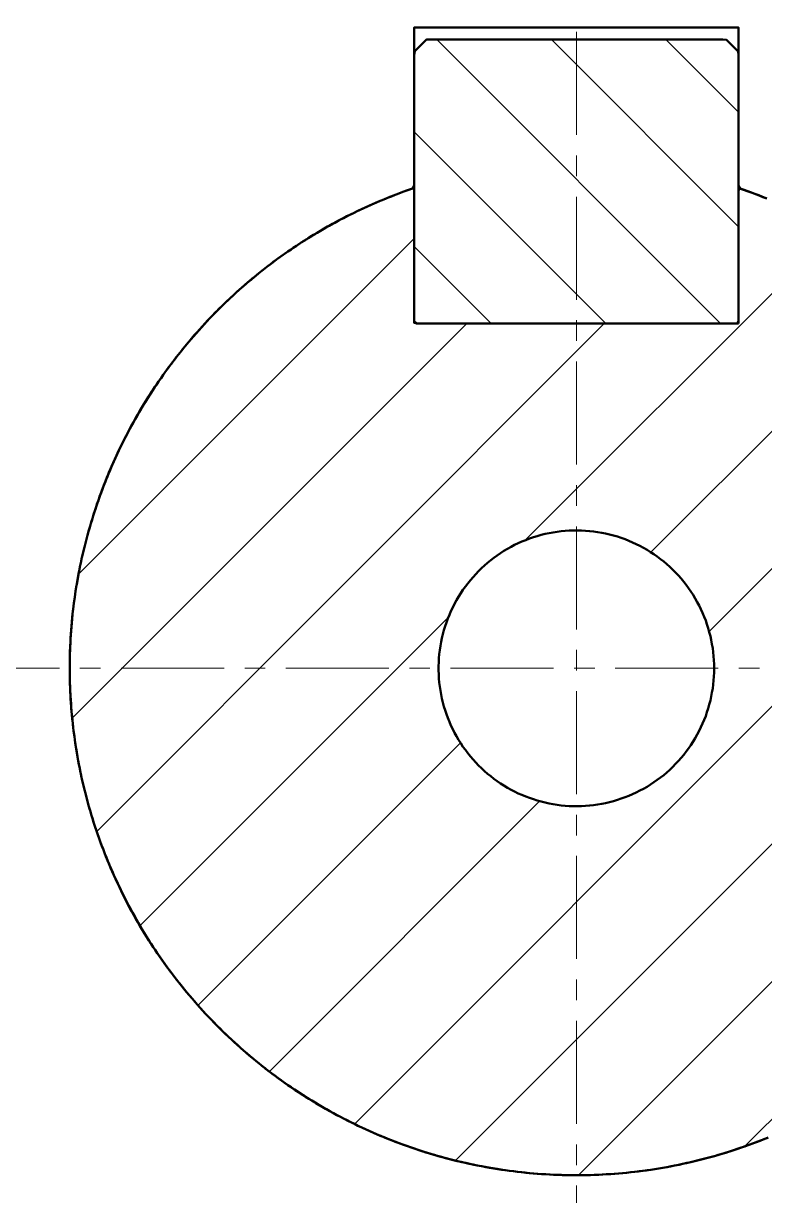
# Model space of a CAD drawing. Header units: millimetres. Extents: x 0 to 420, y 0 to 297.
# Drawn here: x 183.18 to 192.32, y 118.5 to 132.95 of the extents above; entities that cross this region are included whole.
import ezdxf

# ---------------------------------------------------------------- set-up
doc = ezdxf.new("R2010")
doc.units = ezdxf.units.MM
doc.linetypes.add('CENTER', pattern=[5.08, 3.175, -0.635, 0.635, -0.635])
for name, color, linetype, lineweight in [('AXIS', 1, 'CENTER', 18), ('HATCH', 8, 'CONTINUOUS', 13), ('VIS', 7, 'CONTINUOUS', 50)]:
    doc.layers.add(name, color=color, linetype=linetype, lineweight=lineweight)

msp = doc.modelspace()

# ---------------------------------------------------------------- hatches: boundary and pattern name
at = {"layer": 'HATCH'}
h = msp.add_hatch(dxfattribs=at)
h.set_pattern_fill('ANSI31', scale=0.31496, angle=90)
h.paths.add_polyline_path([(192, 129.25), (192, 129.3), (192, 129.35), (192, 129.4), (192, 129.45), (192, 129.5), (192, 129.55), (192, 129.601), (192, 129.651), (192, 129.701), (192, 129.751), (192, 129.801), (192, 129.851), (192, 129.901), (192, 129.951), (192, 130.001), (192, 130.051), (192, 130.101), (192, 130.151), (192, 130.202), (192, 130.252), (192, 130.302), (192, 130.352), (192, 130.402), (192, 130.452), (192, 130.502), (192, 130.552), (192, 130.602), (192, 130.652), (192, 130.702), (192, 130.752), (192, 130.803), (192, 130.853), (192, 130.903), (192, 130.953), (192, 131.003), (192, 131.053), (192, 131.103), (192, 131.153), (192, 131.203), (192, 131.253), (192, 131.303), (192, 131.353), (192, 131.404), (192, 131.454), (192, 131.504), (192, 131.554), (192, 131.604), (192, 131.654), (192, 131.704), (192, 131.754), (192, 131.804), (192, 131.854), (192, 131.904), (192, 131.954), (192, 132.005), (192, 132.055), (192, 132.105), (192, 132.155), (192, 132.205), (192, 132.255), (192, 132.305), (192, 132.355), (192, 132.405), (192, 132.455), (192, 132.505), (192, 132.555), (191.996, 132.604), (191.961, 132.639), (191.925, 132.675), (191.89, 132.71), (191.854, 132.746), (191.806, 132.75), (191.756, 132.75), (191.706, 132.75), (191.656, 132.75), (191.606, 132.75), (191.556, 132.75), (191.506, 132.75), (191.456, 132.75), (191.406, 132.75), (191.355, 132.75), (191.305, 132.75), (191.255, 132.75), (191.205, 132.75), (191.155, 132.75), (191.105, 132.75), (191.055, 132.75), (191.005, 132.75), (190.955, 132.75), (190.905, 132.75), (190.855, 132.75), (190.805, 132.75), (190.755, 132.75), (190.704, 132.75), (190.654, 132.75), (190.604, 132.75), (190.554, 132.75), (190.504, 132.75), (190.454, 132.75), (190.404, 132.75), (190.354, 132.75), (190.304, 132.75), (190.254, 132.75), (190.204, 132.75), (190.154, 132.75), (190.103, 132.75), (190.053, 132.75), (190.003, 132.75), (189.953, 132.75), (189.903, 132.75), (189.853, 132.75), (189.803, 132.75), (189.753, 132.75), (189.703, 132.75), (189.653, 132.75), (189.603, 132.75), (189.553, 132.75), (189.502, 132.75), (189.452, 132.75), (189.402, 132.75), (189.352, 132.75), (189.302, 132.75), (189.252, 132.75), (189.202, 132.75), (189.152, 132.75), (189.102, 132.75), (189.052, 132.75), (189.002, 132.75), (188.952, 132.75), (188.901, 132.75), (188.851, 132.75), (188.801, 132.75), (188.751, 132.75), (188.701, 132.75), (188.651, 132.75), (188.601, 132.75), (188.551, 132.75), (188.501, 132.75), (188.451, 132.75), (188.401, 132.75), (188.351, 132.75), (188.3, 132.75), (188.25, 132.75), (188.2, 132.75), (188.15, 132.75), (188.115, 132.715), (188.079, 132.679), (188.044, 132.644), (188.009, 132.609), (188, 132.562), (188, 132.512), (188, 132.462), (188, 132.412), (188, 132.362), (188, 132.312), (188, 132.261), (188, 132.211), (188, 132.161), (188, 132.111), (188, 132.061), (188, 132.011), (188, 131.961), (188, 131.911), (188, 131.861), (188, 131.811), (188, 131.761), (188, 131.711), (188, 131.66), (188, 131.61), (188, 131.56), (188, 131.51), (188, 131.46), (188, 131.41), (188, 131.36), (188, 131.31), (188, 131.26), (188, 131.21), (188, 131.16), (188, 131.11), (188, 131.06), (188, 131.009), (188, 130.959), (188, 130.909), (188, 130.859), (188, 130.809), (188, 130.759), (188, 130.709), (188, 130.659), (188, 130.609), (188, 130.559), (188, 130.509), (188, 130.459), (188, 130.408), (188, 130.358), (188, 130.308), (188, 130.258), (188, 130.208), (188, 130.158), (188, 130.108), (188, 130.058), (188, 130.008), (188, 129.958), (188, 129.908), (188, 129.858), (188, 129.807), (188, 129.757), (188, 129.707), (188, 129.657), (188, 129.607), (188, 129.557), (188, 129.507), (188, 129.457), (188, 129.407), (188, 129.357), (188, 129.307), (188, 129.257), (188.044, 129.25), (188.094, 129.25), (188.144, 129.25), (188.194, 129.25), (188.244, 129.25), (188.294, 129.25), (188.344, 129.25), (188.394, 129.25), (188.444, 129.25), (188.494, 129.25), (188.544, 129.25), (188.594, 129.25), (188.645, 129.25), (188.695, 129.25), (188.745, 129.25), (188.795, 129.25), (188.845, 129.25), (188.895, 129.25), (188.945, 129.25), (188.995, 129.25), (189.045, 129.25), (189.095, 129.25), (189.145, 129.25), (189.195, 129.25), (189.245, 129.25), (189.296, 129.25), (189.346, 129.25), (189.396, 129.25), (189.446, 129.25), (189.496, 129.25), (189.546, 129.25), (189.596, 129.25), (189.646, 129.25), (189.696, 129.25), (189.746, 129.25), (189.796, 129.25), (189.846, 129.25), (189.897, 129.25), (189.947, 129.25), (189.997, 129.25), (190.047, 129.25), (190.097, 129.25), (190.147, 129.25), (190.197, 129.25), (190.247, 129.25), (190.297, 129.25), (190.347, 129.25), (190.397, 129.25), (190.447, 129.25), (190.498, 129.25), (190.548, 129.25), (190.598, 129.25), (190.648, 129.25), (190.698, 129.25), (190.748, 129.25), (190.798, 129.25), (190.848, 129.25), (190.898, 129.25), (190.948, 129.25), (190.998, 129.25), (191.048, 129.25), (191.099, 129.25), (191.149, 129.25), (191.199, 129.25), (191.249, 129.25), (191.299, 129.25), (191.349, 129.25), (191.399, 129.25), (191.449, 129.25), (191.499, 129.25), (191.549, 129.25), (191.599, 129.25), (191.649, 129.25), (191.7, 129.25), (191.75, 129.25), (191.8, 129.25), (191.85, 129.25), (191.9, 129.25), (191.95, 129.25)])
h = msp.add_hatch(dxfattribs=at)
h.set_pattern_fill('ANSI31', scale=0.377953)
h.paths.add_polyline_path([(188, 130.921), (187.953, 130.905), (187.905, 130.889), (187.858, 130.872), (187.811, 130.854), (187.765, 130.837), (187.718, 130.818), (187.671, 130.8), (187.625, 130.781), (187.579, 130.762), (187.533, 130.742), (187.487, 130.722), (187.441, 130.702), (187.396, 130.681), (187.35, 130.66), (187.305, 130.639), (187.26, 130.617), (187.215, 130.595), (187.17, 130.573), (187.126, 130.55), (187.081, 130.527), (187.037, 130.503), (186.993, 130.479), (186.949, 130.455), (186.906, 130.43), (186.862, 130.405), (186.819, 130.38), (186.776, 130.354), (186.733, 130.328), (186.691, 130.302), (186.649, 130.275), (186.606, 130.248), (186.565, 130.221), (186.523, 130.193), (186.481, 130.165), (186.44, 130.137), (186.399, 130.108), (186.358, 130.079), (186.318, 130.05), (186.277, 130.02), (186.237, 129.99), (186.197, 129.96), (186.158, 129.93), (186.119, 129.899), (186.079, 129.867), (186.041, 129.836), (186.002, 129.804), (185.964, 129.772), (185.926, 129.739), (185.888, 129.707), (185.85, 129.673), (185.813, 129.64), (185.776, 129.606), (185.739, 129.572), (185.703, 129.538), (185.666, 129.504), (185.631, 129.469), (185.595, 129.434), (185.56, 129.398), (185.524, 129.363), (185.49, 129.327), (185.455, 129.29), (185.421, 129.254), (185.387, 129.217), (185.353, 129.18), (185.32, 129.143), (185.287, 129.105), (185.254, 129.067), (185.222, 129.029), (185.19, 128.991), (185.158, 128.952), (185.127, 128.913), (185.095, 128.874), (185.064, 128.834), (185.034, 128.795), (185.004, 128.755), (184.974, 128.715), (184.944, 128.674), (184.915, 128.634), (184.886, 128.593), (184.857, 128.552), (184.829, 128.511), (184.801, 128.469), (184.774, 128.427), (184.746, 128.385), (184.719, 128.343), (184.693, 128.301), (184.666, 128.258), (184.641, 128.215), (184.615, 128.172), (184.59, 128.129), (184.565, 128.086), (184.54, 128.042), (184.516, 127.998), (184.492, 127.954), (184.469, 127.91), (184.446, 127.866), (184.423, 127.821), (184.401, 127.776), (184.378, 127.731), (184.357, 127.686), (184.335, 127.641), (184.314, 127.596), (184.294, 127.55), (184.274, 127.504), (184.254, 127.458), (184.234, 127.412), (184.215, 127.366), (184.196, 127.32), (184.178, 127.273), (184.16, 127.226), (184.142, 127.18), (184.125, 127.133), (184.108, 127.085), (184.092, 127.038), (184.076, 126.991), (184.06, 126.943), (184.044, 126.896), (184.029, 126.848), (184.015, 126.8), (184.001, 126.752), (183.987, 126.704), (183.973, 126.656), (183.96, 126.607), (183.948, 126.559), (183.935, 126.511), (183.923, 126.462), (183.912, 126.413), (183.901, 126.364), (183.89, 126.316), (183.88, 126.267), (183.87, 126.218), (183.86, 126.168), (183.851, 126.119), (183.842, 126.07), (183.834, 126.021), (183.826, 125.971), (183.818, 125.922), (183.811, 125.872), (183.804, 125.823), (183.798, 125.773), (183.792, 125.723), (183.786, 125.674), (183.781, 125.624), (183.776, 125.574), (183.772, 125.524), (183.768, 125.474), (183.764, 125.424), (183.761, 125.374), (183.758, 125.324), (183.756, 125.274), (183.754, 125.224), (183.752, 125.174), (183.751, 125.124), (183.75, 125.074), (183.75, 125.024), (183.75, 124.974), (183.75, 124.924), (183.751, 124.874), (183.752, 124.824), (183.754, 124.774), (183.756, 124.724), (183.759, 124.674), (183.761, 124.624), (183.765, 124.574), (183.768, 124.524), (183.772, 124.474), (183.777, 124.424), (183.781, 124.375), (183.787, 124.325), (183.792, 124.275), (183.798, 124.225), (183.805, 124.176), (183.811, 124.126), (183.819, 124.077), (183.826, 124.027), (183.834, 123.978), (183.843, 123.928), (183.851, 123.879), (183.86, 123.83), (183.87, 123.781), (183.88, 123.732), (183.89, 123.683), (183.901, 123.634), (183.912, 123.585), (183.924, 123.536), (183.936, 123.488), (183.948, 123.439), (183.961, 123.391), (183.974, 123.343), (183.987, 123.294), (184.001, 123.246), (184.015, 123.198), (184.03, 123.15), (184.045, 123.103), (184.06, 123.055), (184.076, 123.008), (184.092, 122.96), (184.109, 122.913), (184.126, 122.866), (184.143, 122.819), (184.161, 122.772), (184.179, 122.725), (184.197, 122.679), (184.216, 122.632), (184.235, 122.586), (184.254, 122.54), (184.274, 122.494), (184.295, 122.448), (184.315, 122.403), (184.336, 122.357), (184.358, 122.312), (184.379, 122.267), (184.401, 122.222), (184.424, 122.177), (184.446, 122.133), (184.47, 122.088), (184.493, 122.044), (184.517, 122), (184.541, 121.956), (184.566, 121.913), (184.591, 121.869), (184.616, 121.826), (184.641, 121.783), (184.667, 121.74), (184.694, 121.698), (184.72, 121.655), (184.747, 121.613), (184.774, 121.571), (184.802, 121.529), (184.83, 121.488), (184.858, 121.447), (184.887, 121.406), (184.916, 121.365), (184.945, 121.324), (184.975, 121.284), (185.005, 121.244), (185.035, 121.204), (185.066, 121.164), (185.096, 121.125), (185.128, 121.086), (185.159, 121.047), (185.191, 121.008), (185.223, 120.97), (185.255, 120.932), (185.288, 120.894), (185.321, 120.856), (185.355, 120.819), (185.388, 120.782), (185.422, 120.745), (185.456, 120.708), (185.491, 120.672), (185.526, 120.636), (185.561, 120.601), (185.596, 120.565), (185.632, 120.53), (185.668, 120.495), (185.704, 120.461), (185.74, 120.426), (185.777, 120.392), (185.814, 120.359), (185.851, 120.325), (185.889, 120.292), (185.927, 120.26), (185.965, 120.227), (186.003, 120.195), (186.042, 120.163), (186.081, 120.132), (186.12, 120.1), (186.159, 120.069), (186.199, 120.039), (186.239, 120.009), (186.279, 119.979), (186.319, 119.949), (186.36, 119.92), (186.4, 119.891), (186.441, 119.862), (186.483, 119.834), (186.524, 119.806), (186.566, 119.778), (186.608, 119.751), (186.65, 119.724), (186.692, 119.697), (186.735, 119.671), (186.778, 119.645), (186.821, 119.619), (186.864, 119.594), (186.907, 119.569), (186.951, 119.544), (186.995, 119.52), (187.039, 119.496), (187.083, 119.473), (187.127, 119.449), (187.172, 119.427), (187.216, 119.404), (187.261, 119.382), (187.306, 119.36), (187.352, 119.339), (187.397, 119.318), (187.443, 119.297), (187.488, 119.277), (187.534, 119.257), (187.58, 119.237), (187.627, 119.218), (187.673, 119.199), (187.719, 119.181), (187.766, 119.163), (187.813, 119.145), (187.86, 119.128), (187.907, 119.111), (187.954, 119.094), (188.002, 119.078), (188.049, 119.062), (188.097, 119.047), (188.144, 119.032), (188.192, 119.017), (188.24, 119.003), (188.288, 118.989), (188.336, 118.975), (188.385, 118.962), (188.433, 118.95), (188.482, 118.937), (188.53, 118.925), (188.579, 118.914), (188.628, 118.903), (188.677, 118.892), (188.726, 118.881), (188.775, 118.871), (188.824, 118.862), (188.873, 118.852), (188.922, 118.844), (188.972, 118.835), (189.021, 118.827), (189.07, 118.82), (189.12, 118.812), (189.169, 118.805), (189.219, 118.799), (189.269, 118.793), (189.319, 118.787), (189.368, 118.782), (189.418, 118.777), (189.468, 118.773), (189.518, 118.769), (189.568, 118.765), (189.618, 118.762), (189.668, 118.759), (189.718, 118.756), (189.768, 118.754), (189.818, 118.753), (189.868, 118.751), (189.918, 118.751), (189.968, 118.75), (190.018, 118.75), (190.068, 118.75), (190.118, 118.751), (190.168, 118.752), (190.218, 118.754), (190.268, 118.756), (190.318, 118.758), (190.368, 118.761), (190.418, 118.764), (190.468, 118.768), (190.518, 118.771), (190.568, 118.776), (190.617, 118.781), (190.667, 118.786), (190.717, 118.791), (190.767, 118.797), (190.816, 118.804), (190.866, 118.81), (190.915, 118.817), (190.965, 118.825), (191.014, 118.833), (191.064, 118.841), (191.113, 118.85), (191.162, 118.859), (191.211, 118.868), (191.26, 118.878), (191.309, 118.889), (191.358, 118.899), (191.407, 118.91), (191.456, 118.922), (191.504, 118.934), (191.553, 118.946), (191.601, 118.959), (191.65, 118.972), (191.698, 118.985), (191.746, 118.999), (191.794, 119.013), (191.842, 119.028), (191.89, 119.043), (191.937, 119.058), (191.985, 119.074), (192.032, 119.09), (192.079, 119.106), (192.127, 119.123), (192.174, 119.14), (192.22, 119.158), (192.267, 119.176), (192.314, 119.194), (192.36, 119.213), (192.406, 119.232), (192.453, 119.251), (192.498, 119.271), (192.544, 119.291), (192.59, 119.312), (192.635, 119.333), (192.681, 119.354), (192.726, 119.376), (192.771, 119.398), (192.815, 119.42), (192.86, 119.443), (192.904, 119.466), (192.949, 119.489), (192.993, 119.513), (193.037, 119.537), (193.08, 119.562), (193.124, 119.587), (193.167, 119.612), (193.21, 119.637), (193.253, 119.663), (193.295, 119.689), (193.338, 119.716), (193.38, 119.743), (193.422, 119.77), (193.464, 119.798), (193.505, 119.826), (193.547, 119.854), (193.588, 119.882), (193.629, 119.911), (193.669, 119.94), (193.71, 119.97), (193.75, 120), (193.79, 120.03), (193.829, 120.061), (193.869, 120.091), (193.908, 120.123), (193.947, 120.154), (193.986, 120.186), (194.024, 120.218), (194.062, 120.25), (194.1, 120.283), (194.138, 120.316), (194.175, 120.349), (194.212, 120.383), (194.249, 120.417), (194.286, 120.451), (194.322, 120.485), (194.358, 120.52), (194.394, 120.555), (194.429, 120.59), (194.464, 120.626), (194.499, 120.662), (194.534, 120.698), (194.568, 120.734), (194.602, 120.771), (194.636, 120.808), (194.669, 120.845), (194.702, 120.883), (194.735, 120.921), (194.768, 120.959), (194.8, 120.997), (194.832, 121.036), (194.863, 121.074), (194.895, 121.114), (194.926, 121.153), (194.956, 121.192), (194.987, 121.232), (195.017, 121.272), (195.046, 121.313), (195.076, 121.353), (195.105, 121.394), (195.133, 121.435), (195.162, 121.476), (195.19, 121.518), (195.218, 121.559), (195.245, 121.601), (195.272, 121.643), (195.299, 121.686), (195.325, 121.728), (195.351, 121.771), (195.377, 121.814), (195.402, 121.857), (195.427, 121.9), (195.452, 121.944), (195.476, 121.988), (195.5, 122.032), (195.524, 122.076), (195.547, 122.12), (195.57, 122.165), (195.592, 122.209), (195.614, 122.254), (195.636, 122.299), (195.658, 122.344), (195.679, 122.39), (195.7, 122.435), (195.72, 122.481), (195.74, 122.527), (195.76, 122.573), (195.779, 122.619), (195.798, 122.666), (195.816, 122.712), (195.834, 122.759), (195.852, 122.805), (195.869, 122.852), (195.886, 122.899), (195.903, 122.947), (195.919, 122.994), (195.935, 123.041), (195.951, 123.089), (195.966, 123.137), (195.981, 123.185), (195.995, 123.233), (196.009, 123.281), (196.022, 123.329), (196.036, 123.377), (196.048, 123.425), (196.061, 123.474), (196.073, 123.522), (196.084, 123.571), (196.096, 123.62), (196.107, 123.669), (196.117, 123.718), (196.127, 123.767), (196.137, 123.816), (196.146, 123.865), (196.155, 123.914), (196.163, 123.964), (196.172, 124.013), (196.179, 124.062), (196.187, 124.112), (196.194, 124.162), (196.2, 124.211), (196.206, 124.261), (196.212, 124.311), (196.217, 124.36), (196.222, 124.41), (196.227, 124.46), (196.231, 124.51), (196.234, 124.56), (196.238, 124.61), (196.241, 124.66), (196.243, 124.71), (196.245, 124.76), (196.247, 124.81), (196.248, 124.86), (196.249, 124.91), (196.25, 124.96), (196.25, 125.01), (196.25, 125.06), (196.249, 125.11), (196.248, 125.16), (196.246, 125.21), (196.245, 125.26), (196.242, 125.31), (196.24, 125.36), (196.237, 125.41), (196.233, 125.46), (196.229, 125.51), (196.225, 125.56), (196.22, 125.609), (196.215, 125.659), (196.21, 125.709), (196.204, 125.759), (196.198, 125.808), (196.191, 125.858), (196.184, 125.907), (196.176, 125.957), (196.168, 126.006), (196.16, 126.056), (196.152, 126.105), (196.142, 126.154), (196.133, 126.203), (196.123, 126.252), (196.113, 126.301), (196.102, 126.35), (196.091, 126.399), (196.08, 126.448), (196.068, 126.497), (196.056, 126.545), (196.043, 126.594), (196.03, 126.642), (196.017, 126.69), (196.003, 126.738), (195.989, 126.786), (195.975, 126.834), (195.96, 126.882), (195.945, 126.93), (195.929, 126.977), (195.913, 127.025), (195.897, 127.072), (195.88, 127.119), (195.863, 127.166), (195.845, 127.213), (195.827, 127.26), (195.809, 127.306), (195.79, 127.353), (195.771, 127.399), (195.752, 127.445), (195.732, 127.491), (195.712, 127.537), (195.691, 127.583), (195.671, 127.628), (195.649, 127.673), (195.628, 127.719), (195.606, 127.764), (195.584, 127.808), (195.561, 127.853), (195.538, 127.897), (195.514, 127.942), (195.491, 127.986), (195.467, 128.03), (195.442, 128.073), (195.417, 128.117), (195.392, 128.16), (195.367, 128.203), (195.341, 128.246), (195.315, 128.289), (195.288, 128.331), (195.261, 128.373), (195.234, 128.415), (195.207, 128.457), (195.179, 128.499), (195.151, 128.54), (195.122, 128.581), (195.093, 128.622), (195.064, 128.663), (195.035, 128.703), (195.005, 128.743), (194.975, 128.783), (194.944, 128.823), (194.914, 128.863), (194.882, 128.902), (194.851, 128.941), (194.819, 128.979), (194.787, 129.018), (194.755, 129.056), (194.722, 129.094), (194.689, 129.132), (194.656, 129.169), (194.623, 129.206), (194.589, 129.243), (194.555, 129.28), (194.52, 129.316), (194.486, 129.352), (194.451, 129.388), (194.415, 129.424), (194.38, 129.459), (194.344, 129.494), (194.308, 129.528), (194.271, 129.563), (194.235, 129.597), (194.198, 129.63), (194.161, 129.664), (194.123, 129.697), (194.085, 129.73), (194.047, 129.763), (194.009, 129.795), (193.971, 129.827), (193.932, 129.858), (193.893, 129.89), (193.853, 129.921), (193.814, 129.951), (193.774, 129.982), (193.734, 130.012), (193.694, 130.042), (193.653, 130.071), (193.613, 130.1), (193.572, 130.129), (193.531, 130.157), (193.489, 130.185), (193.447, 130.213), (193.406, 130.241), (193.364, 130.268), (193.321, 130.295), (193.279, 130.321), (193.236, 130.347), (193.193, 130.373), (193.15, 130.398), (193.107, 130.423), (193.063, 130.448), (193.019, 130.472), (192.975, 130.496), (192.931, 130.52), (192.887, 130.543), (192.843, 130.566), (192.798, 130.589), (192.753, 130.611), (192.708, 130.633), (192.663, 130.654), (192.618, 130.675), (192.572, 130.696), (192.526, 130.717), (192.48, 130.737), (192.434, 130.756), (192.388, 130.776), (192.342, 130.795), (192.295, 130.813), (192.249, 130.831), (192.202, 130.849), (192.155, 130.867), (192.108, 130.884), (192.061, 130.9), (192.014, 130.917), (192, 130.886), (192, 130.836), (192, 130.786), (192, 130.736), (192, 130.685), (192, 130.635), (192, 130.585), (192, 130.535), (192, 130.485), (192, 130.435), (192, 130.385), (192, 130.335), (192, 130.285), (192, 130.235), (192, 130.185), (192, 130.135), (192, 130.085), (192, 130.035), (192, 129.985), (192, 129.935), (192, 129.885), (192, 129.835), (192, 129.785), (192, 129.735), (192, 129.685), (192, 129.634), (192, 129.584), (192, 129.534), (192, 129.484), (192, 129.434), (192, 129.384), (192, 129.334), (192, 129.284), (191.984, 129.25), (191.934, 129.25), (191.884, 129.25), (191.834, 129.25), (191.784, 129.25), (191.734, 129.25), (191.684, 129.25), (191.634, 129.25), (191.584, 129.25), (191.534, 129.25), (191.484, 129.25), (191.434, 129.25), (191.384, 129.25), (191.333, 129.25), (191.283, 129.25), (191.233, 129.25), (191.183, 129.25), (191.133, 129.25), (191.083, 129.25), (191.033, 129.25), (190.983, 129.25), (190.933, 129.25), (190.883, 129.25), (190.833, 129.25), (190.783, 129.25), (190.733, 129.25), (190.683, 129.25), (190.633, 129.25), (190.583, 129.25), (190.533, 129.25), (190.483, 129.25), (190.433, 129.25), (190.383, 129.25), (190.333, 129.25), (190.282, 129.25), (190.232, 129.25), (190.182, 129.25), (190.132, 129.25), (190.082, 129.25), (190.032, 129.25), (189.982, 129.25), (189.932, 129.25), (189.882, 129.25), (189.832, 129.25), (189.782, 129.25), (189.732, 129.25), (189.682, 129.25), (189.632, 129.25), (189.582, 129.25), (189.532, 129.25), (189.482, 129.25), (189.432, 129.25), (189.382, 129.25), (189.332, 129.25), (189.281, 129.25), (189.231, 129.25), (189.181, 129.25), (189.131, 129.25), (189.081, 129.25), (189.031, 129.25), (188.981, 129.25), (188.931, 129.25), (188.881, 129.25), (188.831, 129.25), (188.781, 129.25), (188.731, 129.25), (188.681, 129.25), (188.631, 129.25), (188.581, 129.25), (188.531, 129.25), (188.481, 129.25), (188.431, 129.25), (188.381, 129.25), (188.331, 129.25), (188.281, 129.25), (188.23, 129.25), (188.18, 129.25), (188.13, 129.25), (188.08, 129.25), (188.03, 129.25), (188, 129.27), (188, 129.32), (188, 129.37), (188, 129.42), (188, 129.47), (188, 129.52), (188, 129.57), (188, 129.62), (188, 129.67), (188, 129.72), (188, 129.77), (188, 129.82), (188, 129.87), (188, 129.92), (188, 129.97), (188, 130.02), (188, 130.071), (188, 130.121), (188, 130.171), (188, 130.221), (188, 130.271), (188, 130.321), (188, 130.371), (188, 130.421), (188, 130.471), (188, 130.521), (188, 130.571), (188, 130.621), (188, 130.671), (188, 130.721), (188, 130.771), (188, 130.821), (188, 130.871)])
h.paths.add_polyline_path([(191.7, 125), (191.699, 124.95), (191.697, 124.9), (191.693, 124.85), (191.688, 124.8), (191.682, 124.75), (191.673, 124.701), (191.664, 124.651), (191.653, 124.603), (191.64, 124.554), (191.627, 124.506), (191.611, 124.458), (191.595, 124.411), (191.577, 124.364), (191.557, 124.318), (191.536, 124.272), (191.514, 124.227), (191.491, 124.183), (191.466, 124.139), (191.44, 124.096), (191.413, 124.054), (191.384, 124.013), (191.354, 123.973), (191.324, 123.933), (191.291, 123.895), (191.258, 123.857), (191.224, 123.82), (191.189, 123.785), (191.152, 123.75), (191.115, 123.717), (191.077, 123.684), (191.037, 123.653), (190.997, 123.623), (190.956, 123.594), (190.914, 123.567), (190.872, 123.54), (190.828, 123.515), (190.784, 123.492), (190.739, 123.469), (190.694, 123.448), (190.648, 123.428), (190.601, 123.41), (190.554, 123.393), (190.506, 123.377), (190.458, 123.363), (190.41, 123.35), (190.361, 123.339), (190.312, 123.329), (190.262, 123.32), (190.213, 123.313), (190.163, 123.308), (190.113, 123.304), (190.063, 123.301), (190.013, 123.3), (189.962, 123.3), (189.912, 123.302), (189.862, 123.306), (189.812, 123.31), (189.763, 123.317), (189.713, 123.324), (189.664, 123.334), (189.615, 123.344), (189.566, 123.356), (189.518, 123.37), (189.47, 123.385), (189.422, 123.401), (189.376, 123.419), (189.329, 123.438), (189.283, 123.458), (189.238, 123.48), (189.194, 123.503), (189.15, 123.528), (189.107, 123.553), (189.065, 123.58), (189.023, 123.609), (188.983, 123.638), (188.943, 123.669), (188.904, 123.7), (188.866, 123.733), (188.829, 123.767), (188.793, 123.802), (188.759, 123.838), (188.725, 123.876), (188.692, 123.914), (188.661, 123.953), (188.631, 123.993), (188.601, 124.033), (188.574, 124.075), (188.547, 124.118), (188.522, 124.161), (188.497, 124.205), (188.475, 124.25), (188.453, 124.295), (188.433, 124.341), (188.414, 124.387), (188.397, 124.434), (188.381, 124.482), (188.366, 124.53), (188.353, 124.578), (188.341, 124.627), (188.331, 124.676), (188.322, 124.725), (188.315, 124.775), (188.309, 124.825), (188.305, 124.875), (188.302, 124.925), (188.3, 124.975), (188.3, 125.025), (188.302, 125.075), (188.305, 125.125), (188.309, 125.175), (188.315, 125.225), (188.322, 125.275), (188.331, 125.324), (188.341, 125.373), (188.353, 125.422), (188.366, 125.47), (188.381, 125.518), (188.397, 125.566), (188.414, 125.613), (188.433, 125.659), (188.453, 125.705), (188.475, 125.75), (188.497, 125.795), (188.522, 125.839), (188.547, 125.882), (188.574, 125.925), (188.601, 125.967), (188.631, 126.007), (188.661, 126.047), (188.692, 126.086), (188.725, 126.124), (188.759, 126.162), (188.793, 126.198), (188.829, 126.233), (188.866, 126.267), (188.904, 126.3), (188.943, 126.331), (188.983, 126.362), (189.023, 126.391), (189.065, 126.42), (189.107, 126.447), (189.15, 126.472), (189.194, 126.497), (189.238, 126.52), (189.283, 126.542), (189.329, 126.562), (189.376, 126.581), (189.422, 126.599), (189.47, 126.615), (189.518, 126.63), (189.566, 126.644), (189.615, 126.656), (189.664, 126.666), (189.713, 126.676), (189.763, 126.683), (189.812, 126.69), (189.862, 126.694), (189.912, 126.698), (189.962, 126.7), (190.013, 126.7), (190.063, 126.699), (190.113, 126.696), (190.163, 126.692), (190.213, 126.687), (190.262, 126.68), (190.312, 126.671), (190.361, 126.661), (190.41, 126.65), (190.458, 126.637), (190.506, 126.623), (190.554, 126.607), (190.601, 126.59), (190.648, 126.572), (190.694, 126.552), (190.739, 126.531), (190.784, 126.508), (190.828, 126.485), (190.872, 126.46), (190.914, 126.433), (190.956, 126.406), (190.997, 126.377), (191.037, 126.347), (191.077, 126.316), (191.115, 126.283), (191.152, 126.25), (191.189, 126.215), (191.224, 126.18), (191.258, 126.143), (191.291, 126.105), (191.324, 126.067), (191.354, 126.027), (191.384, 125.987), (191.413, 125.946), (191.44, 125.904), (191.466, 125.861), (191.491, 125.817), (191.514, 125.773), (191.536, 125.728), (191.557, 125.682), (191.577, 125.636), (191.595, 125.589), (191.611, 125.542), (191.627, 125.494), (191.64, 125.446), (191.653, 125.397), (191.664, 125.349), (191.673, 125.299), (191.682, 125.25), (191.688, 125.2), (191.693, 125.15), (191.697, 125.1), (191.699, 125.05)])

# ---------------------------------------------------------------- linework, layer by layer
at = {"layer": 'AXIS', "ltscale": 0.4}
for points in [[(190, 95), (190, 155)], [(160, 125), (220, 125)]]:
    msp.add_lwpolyline(points, dxfattribs=at)
at = {"layer": 'VIS'}
for points in [[(192.365, 119.215), (192.318, 119.196), (192.272, 119.178), (192.225, 119.16), (192.178, 119.142), (192.131, 119.125), (192.084, 119.108), (192.037, 119.091), (191.99, 119.075), (191.942, 119.059), (191.895, 119.044), (191.847, 119.029), (191.799, 119.015), (191.751, 119), (191.703, 118.987), (191.655, 118.973), (191.607, 118.96), (191.558, 118.947), (191.51, 118.935), (191.461, 118.923), (191.413, 118.912), (191.364, 118.901), (191.315, 118.89), (191.266, 118.88), (191.217, 118.87), (191.168, 118.86), (191.119, 118.851), (191.07, 118.842), (191.02, 118.834), (190.971, 118.826), (190.921, 118.818), (190.872, 118.811), (190.822, 118.804), (190.773, 118.798), (190.723, 118.792), (190.674, 118.786), (190.624, 118.781), (190.574, 118.776), (190.524, 118.772), (190.474, 118.768), (190.424, 118.764), (190.375, 118.761), (190.325, 118.758), (190.275, 118.756), (190.225, 118.754), (190.175, 118.752), (190.125, 118.751), (190.075, 118.75), (190.025, 118.75), (189.975, 118.75), (189.925, 118.75), (189.875, 118.751), (189.825, 118.752), (189.775, 118.754), (189.725, 118.756), (189.675, 118.758), (189.625, 118.761), (189.575, 118.764), (189.525, 118.768), (189.475, 118.772), (189.425, 118.776), (189.376, 118.781), (189.326, 118.786), (189.276, 118.792), (189.227, 118.798), (189.177, 118.804), (189.127, 118.811), (189.078, 118.818), (189.029, 118.826), (188.979, 118.834), (188.93, 118.842), (188.881, 118.851), (188.832, 118.86), (188.782, 118.87), (188.733, 118.88), (188.684, 118.89), (188.636, 118.901), (188.587, 118.912), (188.538, 118.923), (188.49, 118.935), (188.441, 118.948), (188.393, 118.96), (188.345, 118.973), (188.296, 118.987), (188.248, 119), (188.2, 119.015), (188.153, 119.029), (188.105, 119.044), (188.057, 119.06), (188.01, 119.075), (187.962, 119.091), (187.915, 119.108), (187.868, 119.125), (187.821, 119.142), (187.774, 119.16), (187.728, 119.178), (187.681, 119.196), (187.635, 119.215), (187.589, 119.234), (187.543, 119.253), (187.497, 119.273), (187.451, 119.293), (187.405, 119.314), (187.36, 119.335), (187.315, 119.356), (187.27, 119.378), (187.225, 119.4), (187.18, 119.422), (187.136, 119.445), (187.091, 119.468), (187.047, 119.492), (187.003, 119.515), (186.959, 119.54), (186.916, 119.564), (186.872, 119.589), (186.829, 119.614), (186.786, 119.64), (186.743, 119.666), (186.701, 119.692), (186.658, 119.718), (186.616, 119.745), (186.574, 119.773), (186.533, 119.8), (186.491, 119.828), (186.45, 119.856), (186.409, 119.885), (186.368, 119.914), (186.327, 119.943), (186.287, 119.972), (186.247, 120.002), (186.207, 120.033), (186.167, 120.063), (186.128, 120.094), (186.089, 120.125), (186.05, 120.156), (186.011, 120.188), (185.973, 120.22), (185.935, 120.253), (185.897, 120.285), (185.859, 120.318), (185.822, 120.352), (185.785, 120.385), (185.748, 120.419), (185.712, 120.453), (185.676, 120.488), (185.64, 120.522), (185.604, 120.557), (185.568, 120.593), (185.533, 120.628), (185.499, 120.664), (185.464, 120.7), (185.43, 120.737), (185.396, 120.773), (185.362, 120.81), (185.329, 120.848), (185.296, 120.885), (185.263, 120.923), (185.23, 120.961), (185.198, 120.999), (185.166, 121.038), (185.135, 121.077), (185.104, 121.116), (185.073, 121.155), (185.042, 121.195), (185.012, 121.234), (184.982, 121.274), (184.952, 121.315), (184.923, 121.355), (184.894, 121.396), (184.865, 121.437), (184.837, 121.478), (184.809, 121.519), (184.781, 121.561), (184.754, 121.603), (184.727, 121.645), (184.7, 121.687), (184.674, 121.73), (184.648, 121.773), (184.622, 121.816), (184.597, 121.859), (184.572, 121.902), (184.547, 121.946), (184.523, 121.989), (184.499, 122.033), (184.475, 122.077), (184.452, 122.122), (184.429, 122.166), (184.407, 122.211), (184.385, 122.256), (184.363, 122.301), (184.342, 122.346), (184.321, 122.391), (184.3, 122.437), (184.28, 122.482), (184.26, 122.528), (184.24, 122.574), (184.221, 122.62), (184.202, 122.667), (184.183, 122.713), (184.165, 122.76), (184.148, 122.806), (184.13, 122.853), (184.113, 122.9), (184.097, 122.948), (184.08, 122.995), (184.065, 123.042), (184.049, 123.09), (184.034, 123.138), (184.019, 123.185), (184.005, 123.233), (183.991, 123.281), (183.977, 123.329), (183.964, 123.378), (183.951, 123.426), (183.939, 123.474), (183.927, 123.523), (183.915, 123.572), (183.904, 123.62), (183.893, 123.669), (183.883, 123.718), (183.873, 123.767), (183.863, 123.816), (183.854, 123.865), (183.845, 123.914), (183.837, 123.964), (183.828, 124.013), (183.821, 124.062), (183.813, 124.112), (183.807, 124.161), (183.8, 124.211), (183.794, 124.261), (183.788, 124.31), (183.783, 124.36), (183.778, 124.41), (183.773, 124.46), (183.769, 124.509), (183.766, 124.559), (183.762, 124.609), (183.759, 124.659), (183.757, 124.709), (183.755, 124.759), (183.753, 124.809), (183.752, 124.859), (183.751, 124.909), (183.75, 124.959), (183.75, 125.009), (183.75, 125.059), (183.751, 125.109), (183.752, 125.159), (183.753, 125.209), (183.755, 125.259), (183.758, 125.309), (183.76, 125.359), (183.763, 125.409), (183.767, 125.459), (183.771, 125.509), (183.775, 125.558), (183.78, 125.608), (183.785, 125.658), (183.79, 125.708), (183.796, 125.757), (183.802, 125.807), (183.809, 125.856), (183.816, 125.906), (183.823, 125.955), (183.831, 126.005), (183.84, 126.054), (183.848, 126.103), (183.857, 126.153), (183.867, 126.202), (183.876, 126.251), (183.887, 126.3), (183.897, 126.349), (183.908, 126.397), (183.92, 126.446), (183.931, 126.495), (183.943, 126.543), (183.956, 126.592), (183.969, 126.64), (183.982, 126.688), (183.996, 126.736), (184.01, 126.784), (184.025, 126.832), (184.039, 126.88), (184.055, 126.927), (184.07, 126.975), (184.086, 127.022), (184.103, 127.07), (184.119, 127.117), (184.136, 127.164), (184.154, 127.21), (184.172, 127.257), (184.19, 127.304), (184.209, 127.35), (184.228, 127.396), (184.247, 127.442), (184.267, 127.488), (184.287, 127.534), (184.307, 127.58), (184.328, 127.625), (184.349, 127.671), (184.371, 127.716), (184.393, 127.761), (184.415, 127.805), (184.438, 127.85), (184.461, 127.894), (184.484, 127.939), (184.508, 127.983), (184.532, 128.027), (184.556, 128.07), (184.581, 128.114), (184.606, 128.157), (184.631, 128.2), (184.657, 128.243), (184.683, 128.286), (184.71, 128.328), (184.737, 128.37), (184.764, 128.412), (184.791, 128.454), (184.819, 128.496), (184.847, 128.537), (184.876, 128.578), (184.904, 128.619), (184.933, 128.66), (184.963, 128.7), (184.993, 128.74), (185.023, 128.78), (185.053, 128.82), (185.084, 128.859), (185.115, 128.898), (185.146, 128.937), (185.178, 128.976), (185.21, 129.015), (185.242, 129.053), (185.275, 129.091), (185.308, 129.128), (185.341, 129.166), (185.374, 129.203), (185.408, 129.24), (185.442, 129.276), (185.476, 129.313), (185.511, 129.349), (185.546, 129.385), (185.581, 129.42), (185.617, 129.455), (185.653, 129.49), (185.689, 129.525), (185.725, 129.559), (185.762, 129.593), (185.798, 129.627), (185.836, 129.661), (185.873, 129.694), (185.911, 129.727), (185.949, 129.759), (185.987, 129.791), (186.025, 129.823), (186.064, 129.855), (186.103, 129.886), (186.142, 129.917), (186.182, 129.948), (186.221, 129.978), (186.261, 130.009), (186.302, 130.038), (186.342, 130.068), (186.383, 130.097), (186.424, 130.126), (186.465, 130.154), (186.506, 130.182), (186.548, 130.21), (186.589, 130.237), (186.631, 130.265), (186.674, 130.291), (186.716, 130.318), (186.759, 130.344), (186.802, 130.37), (186.845, 130.395), (186.888, 130.42), (186.931, 130.445), (186.975, 130.469), (187.019, 130.493), (187.063, 130.517), (187.107, 130.54), (187.152, 130.563), (187.196, 130.586), (187.241, 130.608), (187.286, 130.63), (187.331, 130.651), (187.376, 130.673), (187.422, 130.693), (187.467, 130.714), (187.513, 130.734), (187.559, 130.754), (187.605, 130.773), (187.652, 130.792), (187.698, 130.811), (187.745, 130.829), (187.791, 130.847), (187.838, 130.864), (187.885, 130.881), (187.932, 130.898), (187.98, 130.914), (188, 130.95), (188, 131), (188, 131.05), (188, 131.1), (188, 131.15), (188, 131.2), (188, 131.25), (188, 131.3), (188, 131.35), (188, 131.4), (188, 131.45), (188, 131.5), (188, 131.55), (188, 131.6), (188, 131.65), (188, 131.7), (188, 131.75), (188, 131.8), (188, 131.85), (188, 131.9), (188, 131.95), (188, 132), (188, 132.05), (188, 132.1), (188, 132.15), (188, 132.2), (188, 132.25), (188, 132.3), (188, 132.35), (188, 132.4), (188, 132.45), (188, 132.5), (188, 132.55), (188, 132.6), (188, 132.65), (188, 132.7), (188, 132.75), (188, 132.8), (188, 132.85), (188, 132.9), (188.05, 132.9), (188.1, 132.9), (188.15, 132.9), (188.2, 132.9), (188.25, 132.9), (188.3, 132.9), (188.35, 132.9), (188.4, 132.9), (188.45, 132.9), (188.5, 132.9), (188.55, 132.9), (188.6, 132.9), (188.65, 132.9), (188.7, 132.9), (188.75, 132.9), (188.8, 132.9), (188.85, 132.9), (188.9, 132.9), (188.95, 132.9), (189, 132.9), (189.05, 132.9), (189.1, 132.9), (189.15, 132.9), (189.2, 132.9), (189.25, 132.9), (189.3, 132.9), (189.35, 132.9), (189.4, 132.9), (189.45, 132.9), (189.5, 132.9), (189.55, 132.9), (189.6, 132.9), (189.65, 132.9), (189.7, 132.9), (189.75, 132.9), (189.8, 132.9), (189.85, 132.9), (189.9, 132.9), (189.95, 132.9), (190, 132.9), (190.05, 132.9), (190.1, 132.9), (190.15, 132.9), (190.2, 132.9), (190.25, 132.9), (190.3, 132.9), (190.35, 132.9), (190.4, 132.9), (190.45, 132.9), (190.5, 132.9), (190.55, 132.9), (190.6, 132.9), (190.65, 132.9), (190.7, 132.9), (190.75, 132.9), (190.8, 132.9), (190.85, 132.9), (190.9, 132.9), (190.95, 132.9), (191, 132.9), (191.05, 132.9), (191.1, 132.9), (191.15, 132.9), (191.2, 132.9), (191.25, 132.9), (191.3, 132.9), (191.35, 132.9), (191.4, 132.9), (191.45, 132.9), (191.5, 132.9), (191.55, 132.9), (191.6, 132.9), (191.65, 132.9), (191.7, 132.9), (191.75, 132.9), (191.8, 132.9), (191.85, 132.9), (191.901, 132.9), (191.951, 132.9), (192, 132.899), (192, 132.849), (192, 132.799), (192, 132.749), (192, 132.699), (192, 132.649), (192, 132.599), (192, 132.549), (192, 132.499), (192, 132.449), (192, 132.399), (192, 132.349), (192, 132.299), (192, 132.249), (192, 132.199), (192, 132.149), (192, 132.099), (192, 132.049), (192, 131.999), (192, 131.949), (192, 131.899), (192, 131.849), (192, 131.799), (192, 131.749), (192, 131.699), (192, 131.649), (192, 131.599), (192, 131.549), (192, 131.499), (192, 131.449), (192, 131.399), (192, 131.349), (192, 131.299), (192, 131.249), (192, 131.199), (192, 131.149), (192, 131.099), (192, 131.049), (192, 130.999), (192, 130.949), (192.021, 130.914), (192.068, 130.898), (192.115, 130.881), (192.162, 130.864), (192.209, 130.847), (192.256, 130.829), (192.302, 130.81), (192.349, 130.792)], [(192.342, 130.795), (192.295, 130.813), (192.249, 130.831), (192.202, 130.849), (192.155, 130.867), (192.108, 130.884), (192.061, 130.9), (192.014, 130.917), (192, 130.886), (192, 130.836), (192, 130.786), (192, 130.736), (192, 130.685), (192, 130.635), (192, 130.585), (192, 130.535), (192, 130.485), (192, 130.435), (192, 130.385), (192, 130.335), (192, 130.285), (192, 130.235), (192, 130.185), (192, 130.135), (192, 130.085), (192, 130.035), (192, 129.985), (192, 129.935), (192, 129.885), (192, 129.835), (192, 129.785), (192, 129.735), (192, 129.685), (192, 129.634), (192, 129.584), (192, 129.534), (192, 129.484), (192, 129.434), (192, 129.384), (192, 129.334), (192, 129.284), (191.984, 129.25), (191.934, 129.25), (191.884, 129.25), (191.834, 129.25), (191.784, 129.25), (191.734, 129.25), (191.684, 129.25), (191.634, 129.25), (191.584, 129.25), (191.534, 129.25), (191.484, 129.25), (191.434, 129.25), (191.384, 129.25), (191.333, 129.25), (191.283, 129.25), (191.233, 129.25), (191.183, 129.25), (191.133, 129.25), (191.083, 129.25), (191.033, 129.25), (190.983, 129.25), (190.933, 129.25), (190.883, 129.25), (190.833, 129.25), (190.783, 129.25), (190.733, 129.25), (190.683, 129.25), (190.633, 129.25), (190.583, 129.25), (190.533, 129.25), (190.483, 129.25), (190.433, 129.25), (190.383, 129.25), (190.333, 129.25), (190.282, 129.25), (190.232, 129.25), (190.182, 129.25), (190.132, 129.25), (190.082, 129.25), (190.032, 129.25), (189.982, 129.25), (189.932, 129.25), (189.882, 129.25), (189.832, 129.25), (189.782, 129.25), (189.732, 129.25), (189.682, 129.25), (189.632, 129.25), (189.582, 129.25), (189.532, 129.25), (189.482, 129.25), (189.432, 129.25), (189.382, 129.25), (189.332, 129.25), (189.281, 129.25), (189.231, 129.25), (189.181, 129.25), (189.131, 129.25), (189.081, 129.25), (189.031, 129.25), (188.981, 129.25), (188.931, 129.25), (188.881, 129.25), (188.831, 129.25), (188.781, 129.25), (188.731, 129.25), (188.681, 129.25), (188.631, 129.25), (188.581, 129.25), (188.531, 129.25), (188.481, 129.25), (188.431, 129.25), (188.381, 129.25), (188.331, 129.25), (188.281, 129.25), (188.23, 129.25), (188.18, 129.25), (188.13, 129.25), (188.08, 129.25), (188.03, 129.25), (188, 129.27), (188, 129.32), (188, 129.37), (188, 129.42), (188, 129.47), (188, 129.52), (188, 129.57), (188, 129.62), (188, 129.67), (188, 129.72), (188, 129.77), (188, 129.82), (188, 129.87), (188, 129.92), (188, 129.97), (188, 130.02), (188, 130.071), (188, 130.121), (188, 130.171), (188, 130.221), (188, 130.271), (188, 130.321), (188, 130.371), (188, 130.421), (188, 130.471), (188, 130.521), (188, 130.571), (188, 130.621), (188, 130.671), (188, 130.721), (188, 130.771), (188, 130.821), (188, 130.871), (188, 130.921), (187.953, 130.905), (187.905, 130.889), (187.858, 130.872), (187.811, 130.854), (187.765, 130.837), (187.718, 130.818), (187.671, 130.8), (187.625, 130.781), (187.579, 130.762), (187.533, 130.742), (187.487, 130.722), (187.441, 130.702), (187.396, 130.681), (187.35, 130.66), (187.305, 130.639), (187.26, 130.617), (187.215, 130.595), (187.17, 130.573), (187.126, 130.55), (187.081, 130.527), (187.037, 130.503), (186.993, 130.479), (186.949, 130.455), (186.906, 130.43), (186.862, 130.405), (186.819, 130.38), (186.776, 130.354), (186.733, 130.328), (186.691, 130.302), (186.649, 130.275), (186.606, 130.248), (186.565, 130.221), (186.523, 130.193), (186.481, 130.165), (186.44, 130.137), (186.399, 130.108), (186.358, 130.079), (186.318, 130.05), (186.277, 130.02), (186.237, 129.99), (186.197, 129.96), (186.158, 129.93), (186.119, 129.899), (186.079, 129.867), (186.041, 129.836), (186.002, 129.804), (185.964, 129.772), (185.926, 129.739), (185.888, 129.707), (185.85, 129.673), (185.813, 129.64), (185.776, 129.606), (185.739, 129.572), (185.703, 129.538), (185.666, 129.504), (185.631, 129.469), (185.595, 129.434), (185.56, 129.398), (185.524, 129.363), (185.49, 129.327), (185.455, 129.29), (185.421, 129.254), (185.387, 129.217), (185.353, 129.18), (185.32, 129.143), (185.287, 129.105), (185.254, 129.067), (185.222, 129.029), (185.19, 128.991), (185.158, 128.952), (185.127, 128.913), (185.095, 128.874), (185.064, 128.834), (185.034, 128.795), (185.004, 128.755), (184.974, 128.715), (184.944, 128.674), (184.915, 128.634), (184.886, 128.593), (184.857, 128.552), (184.829, 128.511), (184.801, 128.469), (184.774, 128.427), (184.746, 128.385), (184.719, 128.343), (184.693, 128.301), (184.666, 128.258), (184.641, 128.215), (184.615, 128.172), (184.59, 128.129), (184.565, 128.086), (184.54, 128.042), (184.516, 127.998), (184.492, 127.954), (184.469, 127.91), (184.446, 127.866), (184.423, 127.821), (184.401, 127.776), (184.378, 127.731), (184.357, 127.686), (184.335, 127.641), (184.314, 127.596), (184.294, 127.55), (184.274, 127.504), (184.254, 127.458), (184.234, 127.412), (184.215, 127.366), (184.196, 127.32), (184.178, 127.273), (184.16, 127.226), (184.142, 127.18), (184.125, 127.133), (184.108, 127.085), (184.092, 127.038), (184.076, 126.991), (184.06, 126.943), (184.044, 126.896), (184.029, 126.848), (184.015, 126.8), (184.001, 126.752), (183.987, 126.704), (183.973, 126.656), (183.96, 126.607), (183.948, 126.559), (183.935, 126.511), (183.923, 126.462), (183.912, 126.413), (183.901, 126.364), (183.89, 126.316), (183.88, 126.267), (183.87, 126.218), (183.86, 126.168), (183.851, 126.119), (183.842, 126.07), (183.834, 126.021), (183.826, 125.971), (183.818, 125.922), (183.811, 125.872), (183.804, 125.823), (183.798, 125.773), (183.792, 125.723), (183.786, 125.674), (183.781, 125.624), (183.776, 125.574), (183.772, 125.524), (183.768, 125.474), (183.764, 125.424), (183.761, 125.374), (183.758, 125.324), (183.756, 125.274), (183.754, 125.224), (183.752, 125.174), (183.751, 125.124), (183.75, 125.074), (183.75, 125.024), (183.75, 124.974), (183.75, 124.924), (183.751, 124.874), (183.752, 124.824), (183.754, 124.774), (183.756, 124.724), (183.759, 124.674), (183.761, 124.624), (183.765, 124.574), (183.768, 124.524), (183.772, 124.474), (183.777, 124.424), (183.781, 124.375), (183.787, 124.325), (183.792, 124.275), (183.798, 124.225), (183.805, 124.176), (183.811, 124.126), (183.819, 124.077), (183.826, 124.027), (183.834, 123.978), (183.843, 123.928), (183.851, 123.879), (183.86, 123.83), (183.87, 123.781), (183.88, 123.732), (183.89, 123.683), (183.901, 123.634), (183.912, 123.585), (183.924, 123.536), (183.936, 123.488), (183.948, 123.439), (183.961, 123.391), (183.974, 123.343), (183.987, 123.294), (184.001, 123.246), (184.015, 123.198), (184.03, 123.15), (184.045, 123.103), (184.06, 123.055), (184.076, 123.008), (184.092, 122.96), (184.109, 122.913), (184.126, 122.866), (184.143, 122.819), (184.161, 122.772), (184.179, 122.725), (184.197, 122.679), (184.216, 122.632), (184.235, 122.586), (184.254, 122.54), (184.274, 122.494), (184.295, 122.448), (184.315, 122.403), (184.336, 122.357), (184.358, 122.312), (184.379, 122.267), (184.401, 122.222), (184.424, 122.177), (184.446, 122.133), (184.47, 122.088), (184.493, 122.044), (184.517, 122), (184.541, 121.956), (184.566, 121.913), (184.591, 121.869), (184.616, 121.826), (184.641, 121.783), (184.667, 121.74), (184.694, 121.698), (184.72, 121.655), (184.747, 121.613), (184.774, 121.571), (184.802, 121.529), (184.83, 121.488), (184.858, 121.447), (184.887, 121.406), (184.916, 121.365), (184.945, 121.324), (184.975, 121.284), (185.005, 121.244), (185.035, 121.204), (185.066, 121.164), (185.096, 121.125), (185.128, 121.086), (185.159, 121.047), (185.191, 121.008), (185.223, 120.97), (185.255, 120.932), (185.288, 120.894), (185.321, 120.856), (185.355, 120.819), (185.388, 120.782), (185.422, 120.745), (185.456, 120.708), (185.491, 120.672), (185.526, 120.636), (185.561, 120.601), (185.596, 120.565), (185.632, 120.53), (185.668, 120.495), (185.704, 120.461), (185.74, 120.426), (185.777, 120.392), (185.814, 120.359), (185.851, 120.325), (185.889, 120.292), (185.927, 120.26), (185.965, 120.227), (186.003, 120.195), (186.042, 120.163), (186.081, 120.132), (186.12, 120.1), (186.159, 120.069), (186.199, 120.039), (186.239, 120.009), (186.279, 119.979), (186.319, 119.949), (186.36, 119.92), (186.4, 119.891), (186.441, 119.862), (186.483, 119.834), (186.524, 119.806), (186.566, 119.778), (186.608, 119.751), (186.65, 119.724), (186.692, 119.697), (186.735, 119.671), (186.778, 119.645), (186.821, 119.619), (186.864, 119.594), (186.907, 119.569), (186.951, 119.544), (186.995, 119.52), (187.039, 119.496), (187.083, 119.473), (187.127, 119.449), (187.172, 119.427), (187.216, 119.404), (187.261, 119.382), (187.306, 119.36), (187.352, 119.339), (187.397, 119.318), (187.443, 119.297), (187.488, 119.277), (187.534, 119.257), (187.58, 119.237), (187.627, 119.218), (187.673, 119.199), (187.719, 119.181), (187.766, 119.163), (187.813, 119.145), (187.86, 119.128), (187.907, 119.111), (187.954, 119.094), (188.002, 119.078), (188.049, 119.062), (188.097, 119.047), (188.144, 119.032), (188.192, 119.017), (188.24, 119.003), (188.288, 118.989), (188.336, 118.975), (188.385, 118.962), (188.433, 118.95), (188.482, 118.937), (188.53, 118.925), (188.579, 118.914), (188.628, 118.903), (188.677, 118.892), (188.726, 118.881), (188.775, 118.871), (188.824, 118.862), (188.873, 118.852), (188.922, 118.844), (188.972, 118.835), (189.021, 118.827), (189.07, 118.82), (189.12, 118.812), (189.169, 118.805), (189.219, 118.799), (189.269, 118.793), (189.319, 118.787), (189.368, 118.782), (189.418, 118.777), (189.468, 118.773), (189.518, 118.769), (189.568, 118.765), (189.618, 118.762), (189.668, 118.759), (189.718, 118.756), (189.768, 118.754), (189.818, 118.753), (189.868, 118.751), (189.918, 118.751), (189.968, 118.75), (190.018, 118.75), (190.068, 118.75), (190.118, 118.751), (190.168, 118.752), (190.218, 118.754), (190.268, 118.756), (190.318, 118.758), (190.368, 118.761), (190.418, 118.764), (190.468, 118.768), (190.518, 118.771), (190.568, 118.776), (190.617, 118.781), (190.667, 118.786), (190.717, 118.791), (190.767, 118.797), (190.816, 118.804), (190.866, 118.81), (190.915, 118.817), (190.965, 118.825), (191.014, 118.833), (191.064, 118.841), (191.113, 118.85), (191.162, 118.859), (191.211, 118.868), (191.26, 118.878), (191.309, 118.889), (191.358, 118.899), (191.407, 118.91), (191.456, 118.922), (191.504, 118.934), (191.553, 118.946), (191.601, 118.959), (191.65, 118.972), (191.698, 118.985), (191.746, 118.999), (191.794, 119.013), (191.842, 119.028), (191.89, 119.043), (191.937, 119.058), (191.985, 119.074), (192.032, 119.09), (192.079, 119.106), (192.127, 119.123), (192.174, 119.14), (192.22, 119.158), (192.267, 119.176), (192.314, 119.194), (192.36, 119.213)]]:
    msp.add_lwpolyline(points, dxfattribs=at)
for points in [[(192, 129.25), (192, 129.3), (192, 129.35), (192, 129.4), (192, 129.45), (192, 129.5), (192, 129.55), (192, 129.601), (192, 129.651), (192, 129.701), (192, 129.751), (192, 129.801), (192, 129.851), (192, 129.901), (192, 129.951), (192, 130.001), (192, 130.051), (192, 130.101), (192, 130.151), (192, 130.202), (192, 130.252), (192, 130.302), (192, 130.352), (192, 130.402), (192, 130.452), (192, 130.502), (192, 130.552), (192, 130.602), (192, 130.652), (192, 130.702), (192, 130.752), (192, 130.803), (192, 130.853), (192, 130.903), (192, 130.953), (192, 131.003), (192, 131.053), (192, 131.103), (192, 131.153), (192, 131.203), (192, 131.253), (192, 131.303), (192, 131.353), (192, 131.404), (192, 131.454), (192, 131.504), (192, 131.554), (192, 131.604), (192, 131.654), (192, 131.704), (192, 131.754), (192, 131.804), (192, 131.854), (192, 131.904), (192, 131.954), (192, 132.005), (192, 132.055), (192, 132.105), (192, 132.155), (192, 132.205), (192, 132.255), (192, 132.305), (192, 132.355), (192, 132.405), (192, 132.455), (192, 132.505), (192, 132.555), (191.996, 132.604), (191.961, 132.639), (191.925, 132.675), (191.89, 132.71), (191.854, 132.746), (191.806, 132.75), (191.756, 132.75), (191.706, 132.75), (191.656, 132.75), (191.606, 132.75), (191.556, 132.75), (191.506, 132.75), (191.456, 132.75), (191.406, 132.75), (191.355, 132.75), (191.305, 132.75), (191.255, 132.75), (191.205, 132.75), (191.155, 132.75), (191.105, 132.75), (191.055, 132.75), (191.005, 132.75), (190.955, 132.75), (190.905, 132.75), (190.855, 132.75), (190.805, 132.75), (190.755, 132.75), (190.704, 132.75), (190.654, 132.75), (190.604, 132.75), (190.554, 132.75), (190.504, 132.75), (190.454, 132.75), (190.404, 132.75), (190.354, 132.75), (190.304, 132.75), (190.254, 132.75), (190.204, 132.75), (190.154, 132.75), (190.103, 132.75), (190.053, 132.75), (190.003, 132.75), (189.953, 132.75), (189.903, 132.75), (189.853, 132.75), (189.803, 132.75), (189.753, 132.75), (189.703, 132.75), (189.653, 132.75), (189.603, 132.75), (189.553, 132.75), (189.502, 132.75), (189.452, 132.75), (189.402, 132.75), (189.352, 132.75), (189.302, 132.75), (189.252, 132.75), (189.202, 132.75), (189.152, 132.75), (189.102, 132.75), (189.052, 132.75), (189.002, 132.75), (188.952, 132.75), (188.901, 132.75), (188.851, 132.75), (188.801, 132.75), (188.751, 132.75), (188.701, 132.75), (188.651, 132.75), (188.601, 132.75), (188.551, 132.75), (188.501, 132.75), (188.451, 132.75), (188.401, 132.75), (188.351, 132.75), (188.3, 132.75), (188.25, 132.75), (188.2, 132.75), (188.15, 132.75), (188.115, 132.715), (188.079, 132.679), (188.044, 132.644), (188.009, 132.609), (188, 132.562), (188, 132.512), (188, 132.462), (188, 132.412), (188, 132.362), (188, 132.312), (188, 132.261), (188, 132.211), (188, 132.161), (188, 132.111), (188, 132.061), (188, 132.011), (188, 131.961), (188, 131.911), (188, 131.861), (188, 131.811), (188, 131.761), (188, 131.711), (188, 131.66), (188, 131.61), (188, 131.56), (188, 131.51), (188, 131.46), (188, 131.41), (188, 131.36), (188, 131.31), (188, 131.26), (188, 131.21), (188, 131.16), (188, 131.11), (188, 131.06), (188, 131.009), (188, 130.959), (188, 130.909), (188, 130.859), (188, 130.809), (188, 130.759), (188, 130.709), (188, 130.659), (188, 130.609), (188, 130.559), (188, 130.509), (188, 130.459), (188, 130.408), (188, 130.358), (188, 130.308), (188, 130.258), (188, 130.208), (188, 130.158), (188, 130.108), (188, 130.058), (188, 130.008), (188, 129.958), (188, 129.908), (188, 129.858), (188, 129.807), (188, 129.757), (188, 129.707), (188, 129.657), (188, 129.607), (188, 129.557), (188, 129.507), (188, 129.457), (188, 129.407), (188, 129.357), (188, 129.307), (188, 129.257), (188.044, 129.25), (188.094, 129.25), (188.144, 129.25), (188.194, 129.25), (188.244, 129.25), (188.294, 129.25), (188.344, 129.25), (188.394, 129.25), (188.444, 129.25), (188.494, 129.25), (188.544, 129.25), (188.594, 129.25), (188.645, 129.25), (188.695, 129.25), (188.745, 129.25), (188.795, 129.25), (188.845, 129.25), (188.895, 129.25), (188.945, 129.25), (188.995, 129.25), (189.045, 129.25), (189.095, 129.25), (189.145, 129.25), (189.195, 129.25), (189.245, 129.25), (189.296, 129.25), (189.346, 129.25), (189.396, 129.25), (189.446, 129.25), (189.496, 129.25), (189.546, 129.25), (189.596, 129.25), (189.646, 129.25), (189.696, 129.25), (189.746, 129.25), (189.796, 129.25), (189.846, 129.25), (189.897, 129.25), (189.947, 129.25), (189.997, 129.25), (190.047, 129.25), (190.097, 129.25), (190.147, 129.25), (190.197, 129.25), (190.247, 129.25), (190.297, 129.25), (190.347, 129.25), (190.397, 129.25), (190.447, 129.25), (190.498, 129.25), (190.548, 129.25), (190.598, 129.25), (190.648, 129.25), (190.698, 129.25), (190.748, 129.25), (190.798, 129.25), (190.848, 129.25), (190.898, 129.25), (190.948, 129.25), (190.998, 129.25), (191.048, 129.25), (191.099, 129.25), (191.149, 129.25), (191.199, 129.25), (191.249, 129.25), (191.299, 129.25), (191.349, 129.25), (191.399, 129.25), (191.449, 129.25), (191.499, 129.25), (191.549, 129.25), (191.599, 129.25), (191.649, 129.25), (191.7, 129.25), (191.75, 129.25), (191.8, 129.25), (191.85, 129.25), (191.9, 129.25), (191.95, 129.25)], [(191.7, 125), (191.699, 124.95), (191.697, 124.9), (191.693, 124.85), (191.688, 124.8), (191.682, 124.75), (191.673, 124.701), (191.664, 124.651), (191.653, 124.603), (191.64, 124.554), (191.627, 124.506), (191.611, 124.458), (191.595, 124.411), (191.577, 124.364), (191.557, 124.318), (191.536, 124.272), (191.514, 124.227), (191.491, 124.183), (191.466, 124.139), (191.44, 124.096), (191.413, 124.054), (191.384, 124.013), (191.354, 123.973), (191.324, 123.933), (191.291, 123.895), (191.258, 123.857), (191.224, 123.82), (191.189, 123.785), (191.152, 123.75), (191.115, 123.717), (191.077, 123.684), (191.037, 123.653), (190.997, 123.623), (190.956, 123.594), (190.914, 123.567), (190.872, 123.54), (190.828, 123.515), (190.784, 123.492), (190.739, 123.469), (190.694, 123.448), (190.648, 123.428), (190.601, 123.41), (190.554, 123.393), (190.506, 123.377), (190.458, 123.363), (190.41, 123.35), (190.361, 123.339), (190.312, 123.329), (190.262, 123.32), (190.213, 123.313), (190.163, 123.308), (190.113, 123.304), (190.063, 123.301), (190.013, 123.3), (189.962, 123.3), (189.912, 123.302), (189.862, 123.306), (189.812, 123.31), (189.763, 123.317), (189.713, 123.324), (189.664, 123.334), (189.615, 123.344), (189.566, 123.356), (189.518, 123.37), (189.47, 123.385), (189.422, 123.401), (189.376, 123.419), (189.329, 123.438), (189.283, 123.458), (189.238, 123.48), (189.194, 123.503), (189.15, 123.528), (189.107, 123.553), (189.065, 123.58), (189.023, 123.609), (188.983, 123.638), (188.943, 123.669), (188.904, 123.7), (188.866, 123.733), (188.829, 123.767), (188.793, 123.802), (188.759, 123.838), (188.725, 123.876), (188.692, 123.914), (188.661, 123.953), (188.631, 123.993), (188.601, 124.033), (188.574, 124.075), (188.547, 124.118), (188.522, 124.161), (188.497, 124.205), (188.475, 124.25), (188.453, 124.295), (188.433, 124.341), (188.414, 124.387), (188.397, 124.434), (188.381, 124.482), (188.366, 124.53), (188.353, 124.578), (188.341, 124.627), (188.331, 124.676), (188.322, 124.725), (188.315, 124.775), (188.309, 124.825), (188.305, 124.875), (188.302, 124.925), (188.3, 124.975), (188.3, 125.025), (188.302, 125.075), (188.305, 125.125), (188.309, 125.175), (188.315, 125.225), (188.322, 125.275), (188.331, 125.324), (188.341, 125.373), (188.353, 125.422), (188.366, 125.47), (188.381, 125.518), (188.397, 125.566), (188.414, 125.613), (188.433, 125.659), (188.453, 125.705), (188.475, 125.75), (188.497, 125.795), (188.522, 125.839), (188.547, 125.882), (188.574, 125.925), (188.601, 125.967), (188.631, 126.007), (188.661, 126.047), (188.692, 126.086), (188.725, 126.124), (188.759, 126.162), (188.793, 126.198), (188.829, 126.233), (188.866, 126.267), (188.904, 126.3), (188.943, 126.331), (188.983, 126.362), (189.023, 126.391), (189.065, 126.42), (189.107, 126.447), (189.15, 126.472), (189.194, 126.497), (189.238, 126.52), (189.283, 126.542), (189.329, 126.562), (189.376, 126.581), (189.422, 126.599), (189.47, 126.615), (189.518, 126.63), (189.566, 126.644), (189.615, 126.656), (189.664, 126.666), (189.713, 126.676), (189.763, 126.683), (189.812, 126.69), (189.862, 126.694), (189.912, 126.698), (189.962, 126.7), (190.013, 126.7), (190.063, 126.699), (190.113, 126.696), (190.163, 126.692), (190.213, 126.687), (190.262, 126.68), (190.312, 126.671), (190.361, 126.661), (190.41, 126.65), (190.458, 126.637), (190.506, 126.623), (190.554, 126.607), (190.601, 126.59), (190.648, 126.572), (190.694, 126.552), (190.739, 126.531), (190.784, 126.508), (190.828, 126.485), (190.872, 126.46), (190.914, 126.433), (190.956, 126.406), (190.997, 126.377), (191.037, 126.347), (191.077, 126.316), (191.115, 126.283), (191.152, 126.25), (191.189, 126.215), (191.224, 126.18), (191.258, 126.143), (191.291, 126.105), (191.324, 126.067), (191.354, 126.027), (191.384, 125.987), (191.413, 125.946), (191.44, 125.904), (191.466, 125.861), (191.491, 125.817), (191.514, 125.773), (191.536, 125.728), (191.557, 125.682), (191.577, 125.636), (191.595, 125.589), (191.611, 125.542), (191.627, 125.494), (191.64, 125.446), (191.653, 125.397), (191.664, 125.349), (191.673, 125.299), (191.682, 125.25), (191.688, 125.2), (191.693, 125.15), (191.697, 125.1), (191.699, 125.05)]]:
    msp.add_lwpolyline(points, close=True, dxfattribs=at)

doc.saveas('drawing.dxf')
